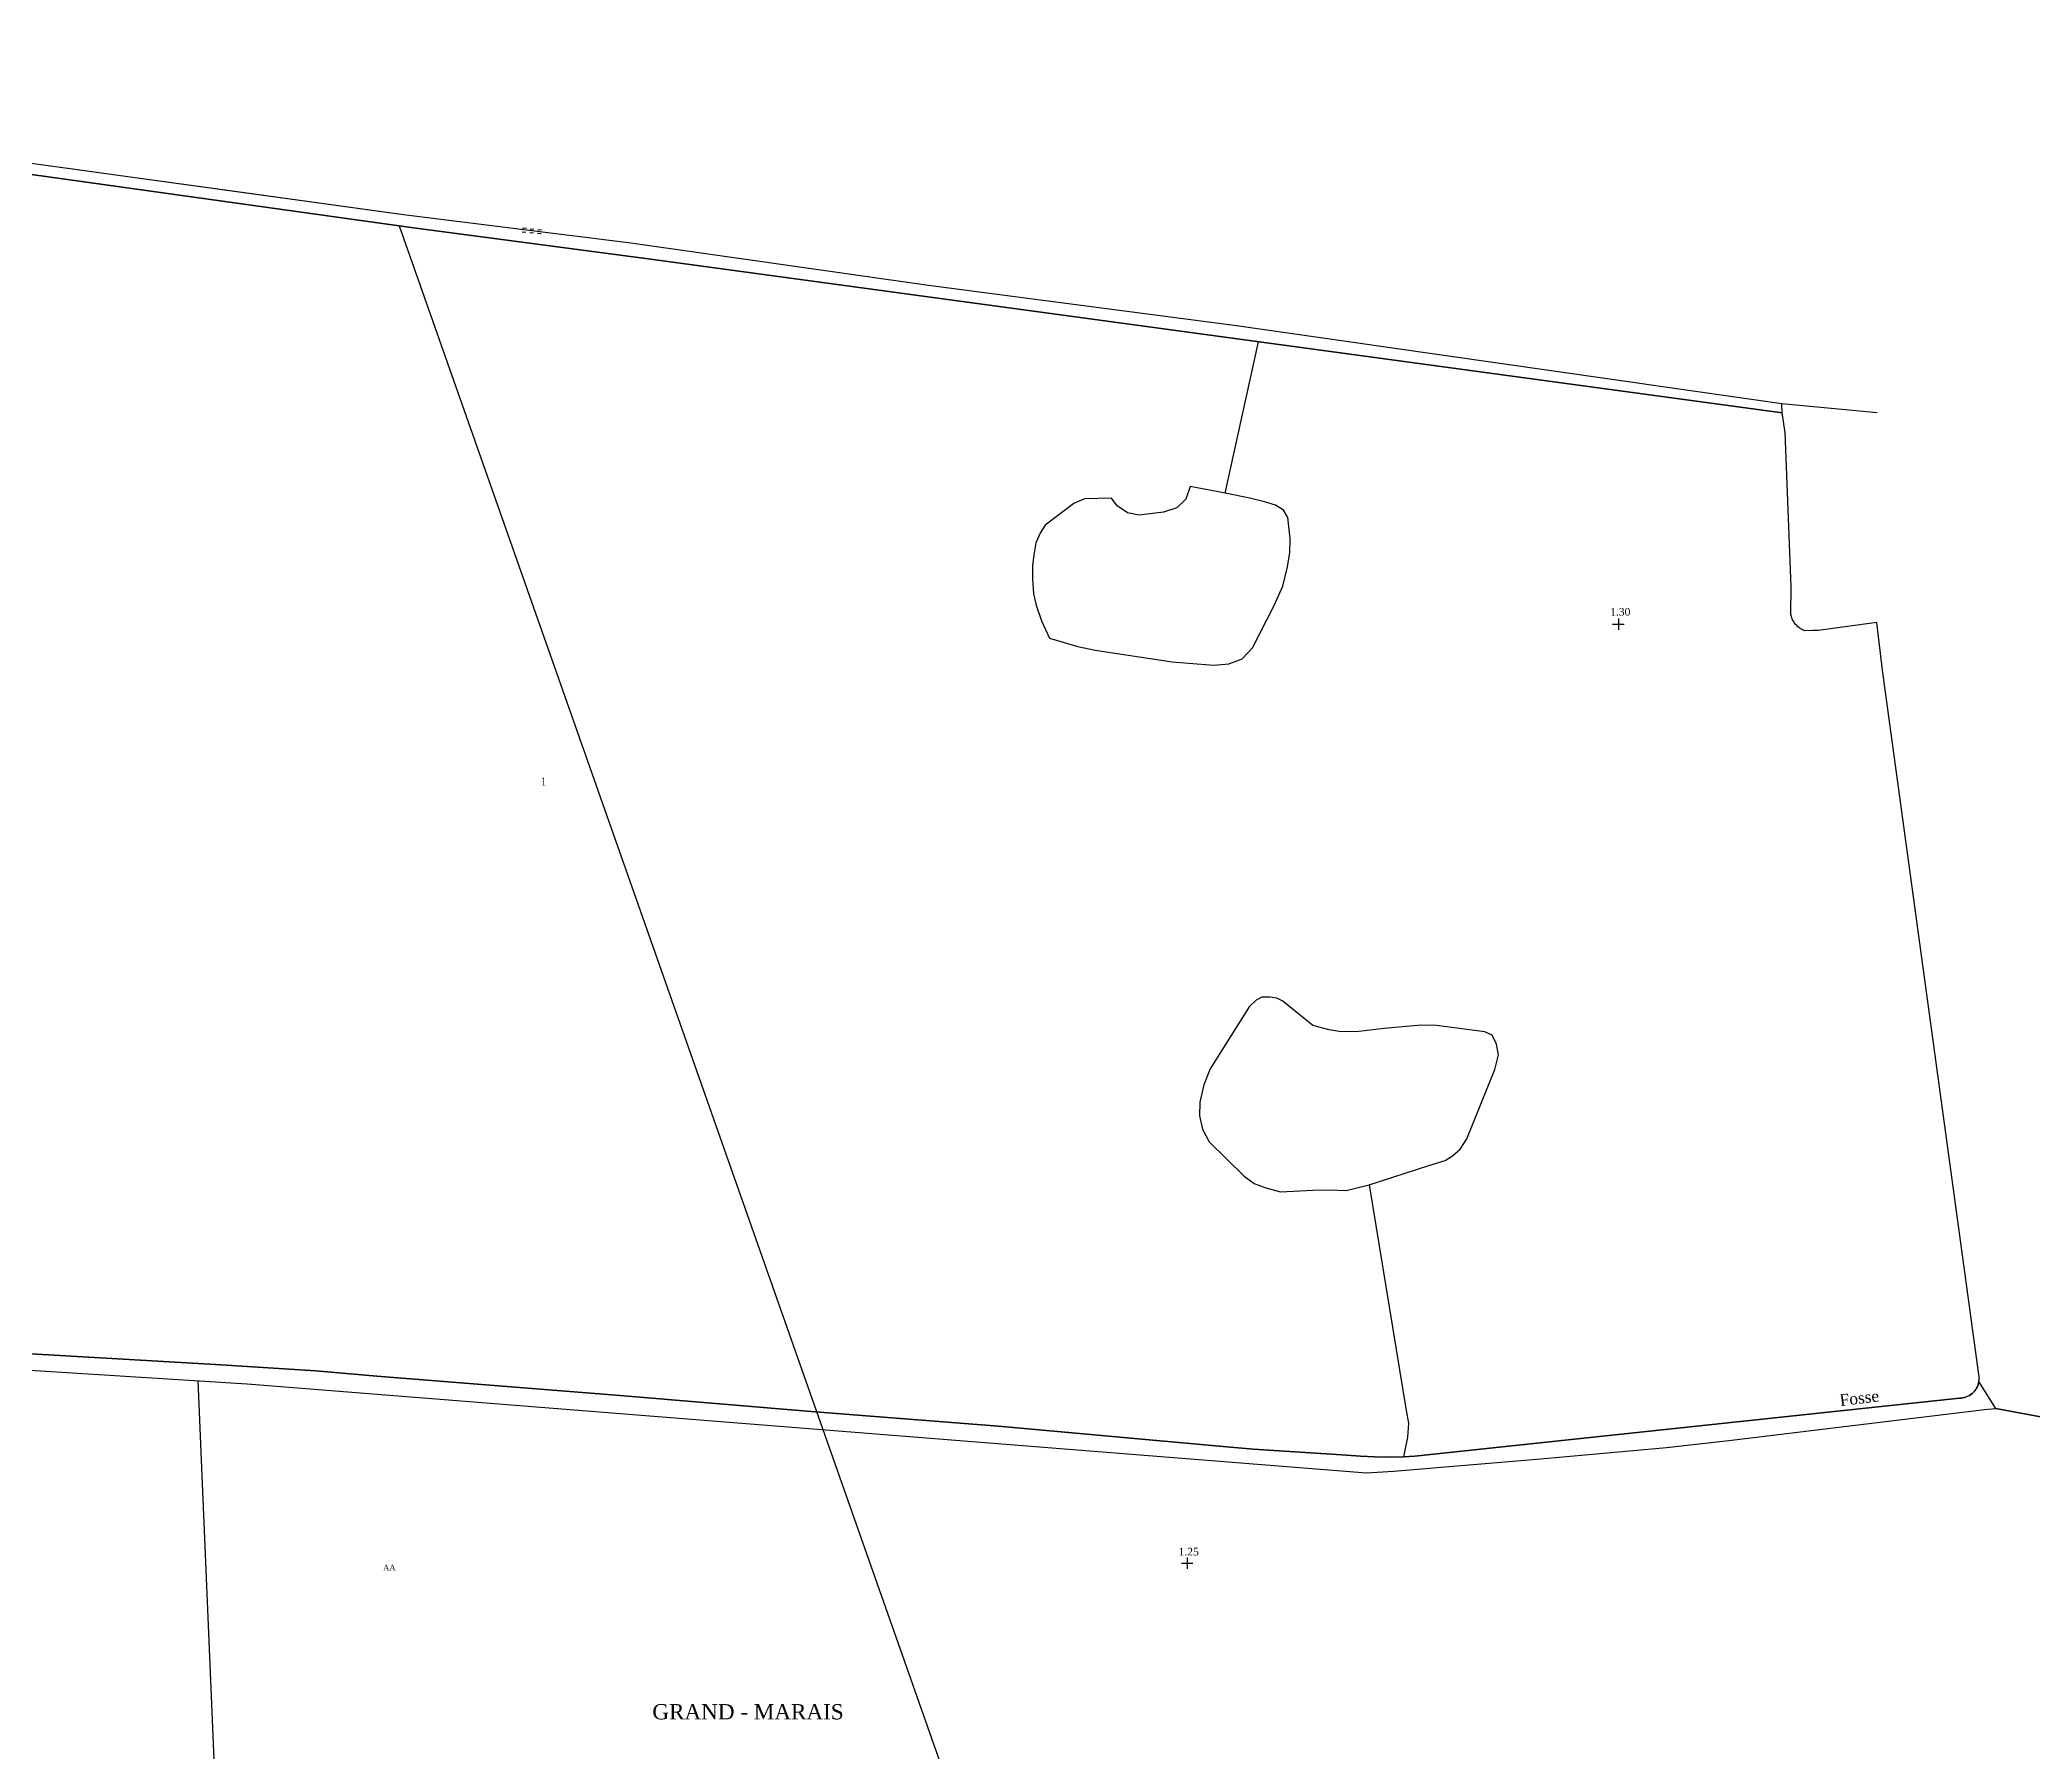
# Model space of a CAD drawing. Extents: x 422699 to 424118, y 6436533 to 6438295.
# Drawn here: x 423121 to 423642, y 6437832 to 6438279 of the extents above; entities that cross this region are included whole.
import ezdxf

# ---------------------------------------------------------------- set-up
doc = ezdxf.new("R2010")
doc.units = 0
doc.linetypes.add('CONTINU', pattern=[0])
doc.layers.get('0').update_dxf_attribs({"linetype": 'CONTINU'})
for name, color, linetype in [('1COMM', 7, 'CONTINU'), ('1LIEUDIT', 7, 'CONTINU'), ('1PARCELLE', 7, 'CONTINU'), ('1SECTION', 7, 'CONTINU'), ('1SUBDSECT', 7, 'CONTINU'), ('1TRONFLUV', 7, 'CONTINU'), ('3CALVAIRE', 7, 'CONTINU'), ('3CALVAIRETEX', 7, 'CONTINU'), ('3EDF', 7, 'CONTINU'), ('3FOSSEMI', 7, 'CONTINU'), ('3LIEUDITTEX', 7, 'CONTINU'), ('3PARCELLETEX', 7, 'CONTINU'), ('3SENTIER', 7, 'CONTINU'), ('3TRONFLUVTEX', 7, 'CONTINU')]:
    doc.layers.add(name, color=color, linetype=linetype)
doc.styles.get("Standard").update_dxf_attribs({"font": 'Times New Roman'})

# ---------------------------------------------------------------- blocks, each defined once
blk = doc.blocks.new('DETATOPO')
for points in [[(-1.5, 0), (1.5, 0)], [(0, -1.5), (0, 1.5)]]:
    blk.add_lwpolyline(points)
blk = doc.blocks.new('FOSSMI')
for p, q in [((-2.5, 0.5), (-1.5, 0.5)), ((-0.5, 0.5), (0.5, 0.5)), ((1.5, 0.5), (2.5, 0.5)), ((-2.5, -0.5), (-1.5, -0.5)), ((-0.5, -0.5), (0.5, -0.5)), ((1.5, -0.5), (2.5, -0.5))]:
    blk.add_line(p, q)

msp = doc.modelspace()

# ---------------------------------------------------------------- linework, layer by layer
at = {"layer": '1COMM'}
for points in [[(423171.79, 6438239.78), (423141.33, 6438244), (423126.23, 6438246.08)], [(423576.42, 6438181.91), (423576.3, 6438184.29), (423433.73, 6438204.66), (423353.21, 6438215.24), (423275.4, 6438226.3), (423215.9, 6438233.65), (423171.79, 6438239.78)], [(423601.25, 6438181.92), (423576.3, 6438184.29)]]:
    msp.add_lwpolyline(points, dxfattribs=at)
at = {"layer": '1LIEUDIT'}
msp.add_lwpolyline([(424068.88, 6437840.3), (423632.22, 6437921.58), (423627.84, 6437928.68), (423627.89, 6437929.14), (423627.91, 6437929.59), (423627.89, 6437930.05), (423627.81, 6437930.51), (423602.6, 6438114.62), (423601.16, 6438127.14), (423585.81, 6438124.99), (423584.39, 6438124.99), (423582.34, 6438124.97), (423581.72, 6438125.2), (423581.46, 6438125.33), (423581.21, 6438125.48), (423580.97, 6438125.64), (423580.74, 6438125.81), (423580.52, 6438126), (423580.31, 6438126.2), (423580.1, 6438126.4), (423579.91, 6438126.62), (423579.72, 6438126.84), (423579.56, 6438127.07), (423579.4, 6438127.33), (423579.25, 6438127.58), (423579.12, 6438127.83), (423579, 6438128.1), (423578.9, 6438128.36), (423578.82, 6438128.64), (423578.74, 6438128.92), (423578.67, 6438129.2), (423578.73, 6438136.47), (423577.19, 6438176.82), (423576.42, 6438181.91), (423576.42, 6438181.91), (423576.3, 6438184.29), (423433.73, 6438204.66), (423353.21, 6438215.24), (423275.4, 6438226.3), (423215.9, 6438233.65), (423141.33, 6438244), (423052.73, 6438256.15)], dxfattribs=at)
at = {"layer": '1PARCELLE'}
for points in [[(423103.38, 6437936.8), (423166.74, 6437933.15), (423176.45, 6437932.55), (423192.98, 6437931.44), (423208.92, 6437930.05), (423271.46, 6437925.15), (423323.55, 6437920.73), (423371.5, 6437917.03), (423428.25, 6437911.83), (423438.11, 6437911.01), (423461.24, 6437909.5), (423466.15, 6437909.15), (423469.81, 6437909.02), (423473.54, 6437908.9), (423477.34, 6437909), (423480.35, 6437909.2), (423622.73, 6437924.3), (423623.19, 6437924.33), (423623.64, 6437924.4), (423624.08, 6437924.5), (423624.51, 6437924.65), (423624.94, 6437924.83), (423625.34, 6437925.04), (423625.72, 6437925.29), (423626.08, 6437925.57), (423626.41, 6437925.87), (423626.72, 6437926.21), (423626.99, 6437926.58), (423627.23, 6437926.97), (423627.44, 6437927.37), (423627.61, 6437927.8), (423627.75, 6437928.23), (423627.84, 6437928.68), (423627.89, 6437929.14), (423627.91, 6437929.59), (423627.89, 6437930.05), (423627.81, 6437930.51), (423602.6, 6438114.62), (423601.16, 6438127.14), (423585.81, 6438124.99), (423584.39, 6438124.99), (423582.34, 6438124.97), (423581.72, 6438125.2), (423581.46, 6438125.33), (423581.21, 6438125.48), (423580.97, 6438125.64), (423580.74, 6438125.81), (423580.52, 6438126), (423580.31, 6438126.2), (423580.1, 6438126.4), (423579.91, 6438126.62), (423579.72, 6438126.84), (423579.56, 6438127.07), (423579.4, 6438127.33), (423579.25, 6438127.58), (423579.12, 6438127.83), (423579, 6438128.1), (423578.9, 6438128.36), (423578.82, 6438128.64), (423578.74, 6438128.92), (423578.67, 6438129.2), (423578.73, 6438136.47), (423577.19, 6438176.82), (423576.42, 6438181.91), (423576.42, 6438181.91), (423279.89, 6438222.14), (423218.52, 6438230.29), (422968.73, 6438265.11)], [(423082.16, 6437933.91), (423175.09, 6437928.04), (423467.71, 6437904.81), (423474.73, 6437905.22), (423512.23, 6437908.36), (423546.1, 6437911.42), (423562.45, 6437913.26), (423629.27, 6437921.34), (423632.22, 6437921.58), (423632.22, 6437921.58), (424068.88, 6437840.3)]]:
    msp.add_lwpolyline(points, dxfattribs=at)
at = {"layer": '1SECTION'}
msp.add_lwpolyline([(424068.88, 6437840.3), (423632.22, 6437921.58), (423627.84, 6437928.68), (423627.89, 6437929.14), (423627.91, 6437929.59), (423627.89, 6437930.05), (423627.81, 6437930.51), (423602.6, 6438114.62), (423601.16, 6438127.14), (423585.81, 6438124.99), (423584.39, 6438124.99), (423582.34, 6438124.97), (423581.72, 6438125.2), (423581.46, 6438125.33), (423581.21, 6438125.48), (423580.97, 6438125.64), (423580.74, 6438125.81), (423580.52, 6438126), (423580.31, 6438126.2), (423580.1, 6438126.4), (423579.91, 6438126.62), (423579.72, 6438126.84), (423579.56, 6438127.07), (423579.4, 6438127.33), (423579.25, 6438127.58), (423579.12, 6438127.83), (423579, 6438128.1), (423578.9, 6438128.36), (423578.82, 6438128.64), (423578.74, 6438128.92), (423578.67, 6438129.2), (423578.73, 6438136.47), (423577.19, 6438176.82), (423576.42, 6438181.91), (423576.42, 6438181.91), (423576.3, 6438184.29), (423433.73, 6438204.66), (423353.21, 6438215.24), (423275.4, 6438226.3), (423215.9, 6438233.65), (423141.33, 6438244), (423052.73, 6438256.15)], dxfattribs=at)
at = {"layer": '1SUBDSECT'}
msp.add_lwpolyline([(424068.88, 6437840.3), (423632.22, 6437921.58), (423627.84, 6437928.68), (423627.89, 6437929.14), (423627.91, 6437929.59), (423627.89, 6437930.05), (423627.81, 6437930.51), (423602.6, 6438114.62), (423601.16, 6438127.14), (423585.81, 6438124.99), (423584.39, 6438124.99), (423582.34, 6438124.97), (423581.72, 6438125.2), (423581.46, 6438125.33), (423581.21, 6438125.48), (423580.97, 6438125.64), (423580.74, 6438125.81), (423580.52, 6438126), (423580.31, 6438126.2), (423580.1, 6438126.4), (423579.91, 6438126.62), (423579.72, 6438126.84), (423579.56, 6438127.07), (423579.4, 6438127.33), (423579.25, 6438127.58), (423579.12, 6438127.83), (423579, 6438128.1), (423578.9, 6438128.36), (423578.82, 6438128.64), (423578.74, 6438128.92), (423578.67, 6438129.2), (423578.73, 6438136.47), (423577.19, 6438176.82), (423576.42, 6438181.91), (423576.42, 6438181.91), (423576.3, 6438184.29), (423433.73, 6438204.66), (423353.21, 6438215.24), (423275.4, 6438226.3), (423215.9, 6438233.65), (423141.33, 6438244), (423052.73, 6438256.15)], dxfattribs=at)
at = {"layer": '1TRONFLUV'}
msp.add_lwpolyline([(423576.42, 6438181.91), (423576.3, 6438184.29), (423433.73, 6438204.66), (423353.21, 6438215.24), (423275.4, 6438226.3), (423215.9, 6438233.65), (423141.33, 6438244), (423052.73, 6438256.15), (423013.23, 6438261.56), (422871.53, 6438279.43), (422871.52, 6438275.94), (422968.73, 6438265.11), (423218.52, 6438230.29), (423279.89, 6438222.14), (423576.42, 6438181.91)], close=True, dxfattribs=at)
msp.add_lwpolyline([(423082.16, 6437933.91), (423175.09, 6437928.04), (423467.71, 6437904.81), (423474.73, 6437905.22), (423512.23, 6437908.36), (423546.1, 6437911.42), (423562.45, 6437913.26), (423629.27, 6437921.34), (423632.22, 6437921.58), (423627.84, 6437928.68), (423627.84, 6437928.68), (423627.75, 6437928.23), (423627.61, 6437927.8), (423627.44, 6437927.37), (423627.23, 6437926.97), (423626.99, 6437926.58), (423626.72, 6437926.21), (423626.41, 6437925.87), (423626.08, 6437925.57), (423625.72, 6437925.29), (423625.34, 6437925.04), (423624.94, 6437924.83), (423624.51, 6437924.65), (423624.08, 6437924.5), (423623.64, 6437924.4), (423623.19, 6437924.33), (423622.73, 6437924.3), (423480.35, 6437909.2), (423477.34, 6437909), (423473.54, 6437908.9), (423469.81, 6437909.02), (423466.15, 6437909.15), (423461.24, 6437909.5), (423438.11, 6437911.01), (423428.25, 6437911.83), (423371.5, 6437917.03), (423323.55, 6437920.73), (423271.46, 6437925.15), (423208.92, 6437930.05), (423192.98, 6437931.44), (423176.45, 6437932.55), (423166.74, 6437933.15), (423103.38, 6437936.8)], dxfattribs=at)
at = {"layer": '3EDF'}
msp.add_lwpolyline([(423214.78, 6438230.81), (423384.14, 6437749.8), (423474.82, 6437491.59)], dxfattribs=at)
at = {"layer": '3SENTIER'}
for points in [[(423430.78, 6438160.94), (423421.64, 6438162.64), (423420.43, 6438159.38), (423418.07, 6438157.05), (423414.66, 6438155.93), (423408.21, 6438155.21), (423405.25, 6438155.8), (423402.53, 6438157.6), (423401.02, 6438159.64), (423394, 6438159.46), (423391.19, 6438158.26), (423383.67, 6438152.58), (423382.45, 6438150.66), (423381.24, 6438147.92), (423380.72, 6438144.77), (423380.37, 6438141.88), (423380.35, 6438138.48), (423380.67, 6438134.61), (423381.31, 6438131.67), (423382.75, 6438127.53), (423384.86, 6438123.03), (423392.21, 6438120.84), (423396.76, 6438119.88), (423416.93, 6438116.81), (423427.79, 6438115.99), (423431.67, 6438116.29), (423435.2, 6438117.61), (423437.86, 6438120.49), (423443.54, 6438131.53), (423445.82, 6438136.64), (423447.09, 6438141.65), (423447.62, 6438145.41), (423447.71, 6438149.03), (423447.1, 6438154.58), (423445.99, 6438156.51), (423443.87, 6438157.75), (423441.07, 6438158.61), (423437.21, 6438159.65), (423430.78, 6438160.94), (423439.43, 6438200.51)], [(423468.39, 6437980.12), (423483.99, 6437985.12), (423488.23, 6437986.46), (423490.22, 6437987.7), (423492.16, 6437989.46), (423493.96, 6437992.09), (423501.28, 6438010.24), (423502.19, 6438014.04), (423501.69, 6438016.85), (423500.55, 6438019.2), (423498.68, 6438020.08), (423486.03, 6438021.76), (423482.02, 6438021.84), (423472.29, 6438021), (423465.73, 6438020.19), (423461.1, 6438020.09), (423457.95, 6438020.62), (423453.64, 6438021.78), (423445.82, 6438028.15), (423444.29, 6438028.92), (423442.41, 6438029.2), (423440.32, 6438029.12), (423438.86, 6438028.35), (423437, 6438026.61), (423426.86, 6438010.42), (423425.14, 6438006.21), (423424.14, 6438001.69), (423424.05, 6437998.13), (423424.84, 6437994.62), (423426.54, 6437991.31), (423435.76, 6437982.32), (423438.34, 6437980.48), (423441.39, 6437979.33), (423445.18, 6437978.27), (423453.69, 6437978.66), (423457.96, 6437978.82), (423462.41, 6437978.63), (423468.39, 6437980.12), (423478.11, 6437921.14), (423478.64, 6437917.75), (423478.45, 6437914.14), (423477.34, 6437909)], [(423162.12, 6437928.86), (423171.63, 6437704.12)]]:
    msp.add_lwpolyline(points, dxfattribs=at)

# ---------------------------------------------------------------- block references
at = {"layer": '3CALVAIRE', "rotation": 270}
for p in [(423533.55, 6438126.65), (423420.82, 6437881.18)]:
    msp.add_blockref('DETATOPO', p, dxfattribs=at)
at = {"layer": '3FOSSEMI', "rotation": 354.3}
msp.add_blockref('FOSSMI', (423249.49, 6438229.51), dxfattribs=at)

# ---------------------------------------------------------------- texts
at = {"layer": '3CALVAIRETEX'}
for s, p in [('1.30', (423531.41, 6438128.91)), ('1.25', (423418.57, 6437883.21))]:
    msp.add_text(s, height=2, dxfattribs=at).set_placement(p)
at = {"layer": '3LIEUDITTEX'}
msp.add_text('GRAND - MARAIS', height=4, dxfattribs=at).set_placement((423280.99, 6437840.34))
at = {"layer": '3PARCELLETEX'}
msp.add_text('1', height=2, dxfattribs=at).set_placement((423251.77, 6438084.54))
at = {"layer": '3SECTIONTEX'}
msp.add_text('AA', height=1.5, dxfattribs=at).set_placement((423210.59, 6437879.3))
at = {"layer": '3TRONFLUVTEX'}
msp.add_text('Fosse', height=3, rotation=7, dxfattribs=at).set_placement((423591.61, 6437922.25))

doc.saveas('drawing.dxf')
